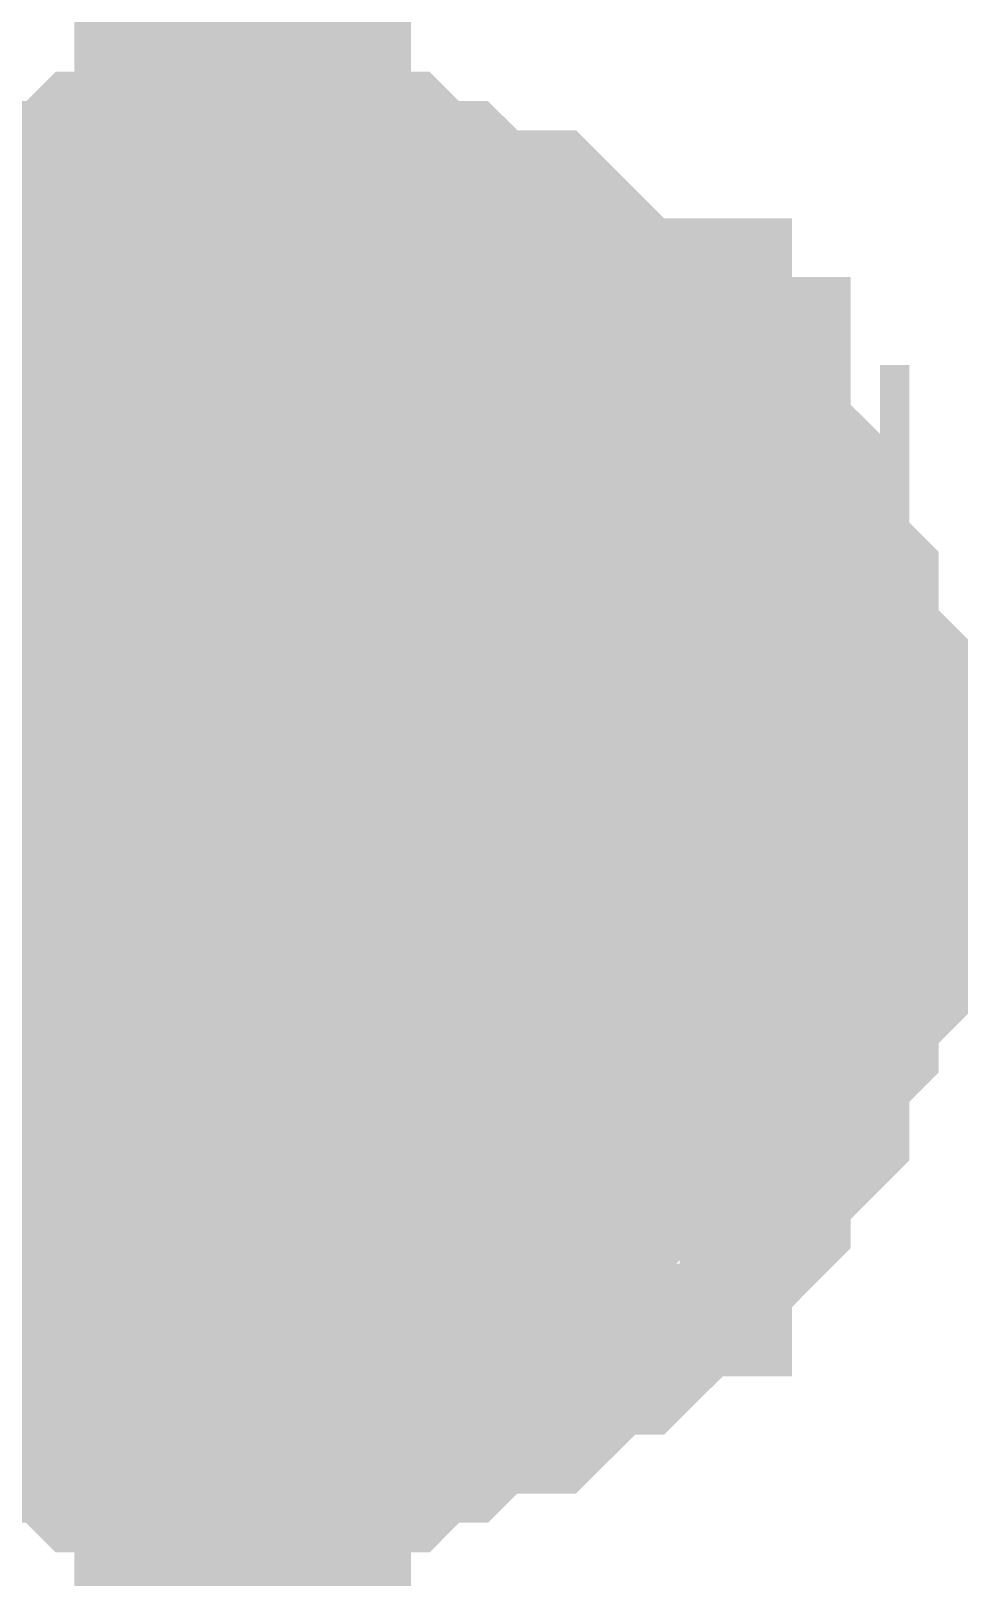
# Model space of a CAD drawing. Header units: inches. Extents: x 0 to 841, y 0 to 594.
# Drawn here: x 424.832 to 425.667, y 116.815 to 118.192 of the extents above; entities that cross this region are included whole.
import ezdxf

# ---------------------------------------------------------------- set-up
doc = ezdxf.new("R2010")
doc.units = ezdxf.units.IN
doc.layers.add('Sheet', color=255, linetype='Continuous')

msp = doc.modelspace()

# ---------------------------------------------------------------- linework, layer by layer
at = {"layer": 'Sheet'}
for points in [[(425.0207, 142.49, 0.2997, 0.2997, 0), (425.0207, 137.499, 0.2997, 0.2997, 0), (425.0207, 132.482, 0.2997, 0.2997, 0), (425.0207, 127.491, 0.2997, 0.2997, 0), (425.0207, 122.5001, 0.2997, 0.2997, 0), (425.0207, 117.483, 0.2997, 0.2997, 0), (425.0207, 112.4921, 0.2997, 0.2997, 0), (422.5121, 112.4921, 0.2997, 0.2997, 0)], [(424.681, 117.875, 0.2997, 0.2997, 0), (424.7071, 117.9011, 0.2997, 0.2997, 0), (424.7332, 117.9272, 0.2997, 0.2997, 0), (424.7594, 117.9272, 0.2997, 0.2997, 0), (424.7594, 117.9534, 0.2997, 0.2997, 0), (424.7855, 117.9534, 0.2997, 0.2997, 0), (424.8116, 117.9534, 0.2997, 0.2997, 0), (424.8377, 117.9795, 0.2997, 0.2997, 0), (424.8639, 117.9795, 0.2997, 0.2997, 0), (424.89, 117.9795, 0.2997, 0.2997, 0), (424.9161, 118.0056, 0.2997, 0.2997, 0), (424.9423, 118.0056, 0.2997, 0.2997, 0), (424.9684, 118.0056, 0.2997, 0.2997, 0), (424.9945, 118.0056, 0.2997, 0.2997, 0), (425.0207, 118.0056, 0.2997, 0.2997, 0)], [(424.681, 117.875, 0.2997, 0.2997, 0), (424.7071, 117.9011, 0.2997, 0.2997, 0), (424.7332, 117.9272, 0.2997, 0.2997, 0), (424.7594, 117.9272, 0.2997, 0.2997, 0), (424.7594, 117.9534, 0.2997, 0.2997, 0), (424.7855, 117.9534, 0.2997, 0.2997, 0), (424.8116, 117.9534, 0.2997, 0.2997, 0), (424.8377, 117.9795, 0.2997, 0.2997, 0), (424.8639, 117.9795, 0.2997, 0.2997, 0), (424.89, 117.9795, 0.2997, 0.2997, 0), (424.9161, 118.0056, 0.2997, 0.2997, 0), (424.9423, 118.0056, 0.2997, 0.2997, 0), (424.9684, 118.0056, 0.2997, 0.2997, 0), (424.9945, 118.0056, 0.2997, 0.2997, 0), (425.0207, 118.0056, 0.2997, 0.2997, 0)], [(424.681, 117.875, 0.2997, 0.2997, 0), (424.7071, 117.9011, 0.2997, 0.2997, 0), (424.7332, 117.9272, 0.2997, 0.2997, 0), (424.7594, 117.9272, 0.2997, 0.2997, 0), (424.7594, 117.9534, 0.2997, 0.2997, 0), (424.7855, 117.9534, 0.2997, 0.2997, 0), (424.8116, 117.9534, 0.2997, 0.2997, 0), (424.8377, 117.9795, 0.2997, 0.2997, 0), (424.8639, 117.9795, 0.2997, 0.2997, 0), (424.89, 117.9795, 0.2997, 0.2997, 0), (424.9161, 118.0056, 0.2997, 0.2997, 0), (424.9423, 118.0056, 0.2997, 0.2997, 0), (424.9684, 118.0056, 0.2997, 0.2997, 0), (424.9945, 118.0056, 0.2997, 0.2997, 0), (425.0207, 118.0056, 0.2997, 0.2997, 0)], [(424.681, 117.875, 0.2997, 0.2997, 0), (424.7071, 117.9011, 0.2997, 0.2997, 0), (424.7332, 117.9272, 0.2997, 0.2997, 0), (424.7594, 117.9272, 0.2997, 0.2997, 0), (424.7594, 117.9534, 0.2997, 0.2997, 0), (424.7855, 117.9534, 0.2997, 0.2997, 0), (424.8116, 117.9534, 0.2997, 0.2997, 0), (424.8377, 117.9795, 0.2997, 0.2997, 0), (424.8639, 117.9795, 0.2997, 0.2997, 0), (424.89, 117.9795, 0.2997, 0.2997, 0), (424.9161, 118.0056, 0.2997, 0.2997, 0), (424.9423, 118.0056, 0.2997, 0.2997, 0), (424.9684, 118.0056, 0.2997, 0.2997, 0), (424.9945, 118.0056, 0.2997, 0.2997, 0), (425.0207, 118.0056, 0.2997, 0.2997, 0)], [(425.0207, 118.0056, 0.2997, 0.2997, 0), (425.0207, 118.0056, 0.2997, 0.2997, 0)], [(425.0207, 118.0056, 0.2997, 0.2997, 0), (425.0468, 118.0056, 0.2997, 0.2997, 0), (425.0729, 118.0056, 0.2997, 0.2997, 0), (425.0991, 118.0056, 0.2997, 0.2997, 0), (425.1252, 118.0056, 0.2997, 0.2997, 0), (425.1513, 117.9795, 0.2997, 0.2997, 0), (425.1513, 117.9795, 0.2997, 0.2997, 0), (425.1774, 117.9795, 0.2997, 0.2997, 0), (425.2036, 117.9534, 0.2997, 0.2997, 0), (425.2297, 117.9534, 0.2997, 0.2997, 0), (425.2558, 117.9534, 0.2997, 0.2997, 0), (425.282, 117.9272, 0.2997, 0.2997, 0), (425.282, 117.9272, 0.2997, 0.2997, 0), (425.3081, 117.9011, 0.2997, 0.2997, 0), (425.3342, 117.875, 0.2997, 0.2997, 0), (425.3604, 117.875, 0.2997, 0.2997, 0), (425.3604, 117.8488, 0.2997, 0.2997, 0), (425.3865, 117.8227, 0.2997, 0.2997, 0), (425.4126, 117.8227, 0.2997, 0.2997, 0), (425.4126, 117.7966, 0.2997, 0.2997, 0), (425.4388, 117.7705, 0.2997, 0.2997, 0), (425.4388, 117.7443, 0.2997, 0.2997, 0), (425.4649, 117.7443, 0.2997, 0.2997, 0), (425.4649, 117.7182, 0.2997, 0.2997, 0), (425.4649, 117.6921, 0.2997, 0.2997, 0), (425.491, 117.6659, 0.2997, 0.2997, 0), (425.491, 117.6398, 0.2997, 0.2997, 0), (425.491, 117.6137, 0.2997, 0.2997, 0), (425.5172, 117.5875, 0.2997, 0.2997, 0), (425.5172, 117.5614, 0.2997, 0.2997, 0), (425.5172, 117.5353, 0.2997, 0.2997, 0), (425.5172, 117.5092, 0.2997, 0.2997, 0), (425.5172, 117.483, 0.2997, 0.2997, 0)], [(425.0207, 118.0056, 0.2997, 0.2997, 0), (425.0207, 118.0056, 0.2997, 0.2997, 0)], [(425.0207, 118.0056, 0.2997, 0.2997, 0), (425.0468, 118.0056, 0.2997, 0.2997, 0), (425.0729, 118.0056, 0.2997, 0.2997, 0), (425.0991, 118.0056, 0.2997, 0.2997, 0), (425.1252, 118.0056, 0.2997, 0.2997, 0), (425.1513, 117.9795, 0.2997, 0.2997, 0), (425.1513, 117.9795, 0.2997, 0.2997, 0), (425.1774, 117.9795, 0.2997, 0.2997, 0), (425.2036, 117.9534, 0.2997, 0.2997, 0), (425.2297, 117.9534, 0.2997, 0.2997, 0), (425.2558, 117.9534, 0.2997, 0.2997, 0), (425.282, 117.9272, 0.2997, 0.2997, 0), (425.282, 117.9272, 0.2997, 0.2997, 0), (425.3081, 117.9011, 0.2997, 0.2997, 0), (425.3342, 117.875, 0.2997, 0.2997, 0), (425.3604, 117.875, 0.2997, 0.2997, 0), (425.3604, 117.8488, 0.2997, 0.2997, 0), (425.3865, 117.8227, 0.2997, 0.2997, 0), (425.4126, 117.8227, 0.2997, 0.2997, 0), (425.4126, 117.7966, 0.2997, 0.2997, 0), (425.4388, 117.7705, 0.2997, 0.2997, 0), (425.4388, 117.7443, 0.2997, 0.2997, 0), (425.4649, 117.7443, 0.2997, 0.2997, 0), (425.4649, 117.7182, 0.2997, 0.2997, 0), (425.4649, 117.6921, 0.2997, 0.2997, 0), (425.491, 117.6659, 0.2997, 0.2997, 0), (425.491, 117.6398, 0.2997, 0.2997, 0), (425.491, 117.6137, 0.2997, 0.2997, 0), (425.5172, 117.5875, 0.2997, 0.2997, 0), (425.5172, 117.5614, 0.2997, 0.2997, 0), (425.5172, 117.5353, 0.2997, 0.2997, 0), (425.5172, 117.5092, 0.2997, 0.2997, 0), (425.5172, 117.483, 0.2997, 0.2997, 0)], [(425.0207, 118.0056, 0.2997, 0.2997, 0), (425.0207, 118.0056, 0.2997, 0.2997, 0)], [(425.0207, 118.0056, 0.2997, 0.2997, 0), (425.0468, 118.0056, 0.2997, 0.2997, 0), (425.0729, 118.0056, 0.2997, 0.2997, 0), (425.0991, 118.0056, 0.2997, 0.2997, 0), (425.1252, 118.0056, 0.2997, 0.2997, 0), (425.1513, 117.9795, 0.2997, 0.2997, 0), (425.1513, 117.9795, 0.2997, 0.2997, 0), (425.1774, 117.9795, 0.2997, 0.2997, 0), (425.2036, 117.9534, 0.2997, 0.2997, 0), (425.2297, 117.9534, 0.2997, 0.2997, 0), (425.2558, 117.9534, 0.2997, 0.2997, 0), (425.282, 117.9272, 0.2997, 0.2997, 0), (425.282, 117.9272, 0.2997, 0.2997, 0), (425.3081, 117.9011, 0.2997, 0.2997, 0), (425.3342, 117.875, 0.2997, 0.2997, 0), (425.3604, 117.875, 0.2997, 0.2997, 0), (425.3604, 117.8488, 0.2997, 0.2997, 0), (425.3865, 117.8227, 0.2997, 0.2997, 0), (425.4126, 117.8227, 0.2997, 0.2997, 0), (425.4126, 117.7966, 0.2997, 0.2997, 0), (425.4388, 117.7705, 0.2997, 0.2997, 0), (425.4388, 117.7443, 0.2997, 0.2997, 0), (425.4649, 117.7443, 0.2997, 0.2997, 0), (425.4649, 117.7182, 0.2997, 0.2997, 0), (425.4649, 117.6921, 0.2997, 0.2997, 0), (425.491, 117.6659, 0.2997, 0.2997, 0), (425.491, 117.6398, 0.2997, 0.2997, 0), (425.491, 117.6137, 0.2997, 0.2997, 0), (425.5172, 117.5875, 0.2997, 0.2997, 0), (425.5172, 117.5614, 0.2997, 0.2997, 0), (425.5172, 117.5353, 0.2997, 0.2997, 0), (425.5172, 117.5092, 0.2997, 0.2997, 0), (425.5172, 117.483, 0.2997, 0.2997, 0)], [(425.0207, 118.0056, 0.2997, 0.2997, 0), (425.0207, 118.0056, 0.2997, 0.2997, 0)], [(425.0207, 118.0056, 0.2997, 0.2997, 0), (425.0468, 118.0056, 0.2997, 0.2997, 0), (425.0729, 118.0056, 0.2997, 0.2997, 0), (425.0991, 118.0056, 0.2997, 0.2997, 0), (425.1252, 118.0056, 0.2997, 0.2997, 0), (425.1513, 117.9795, 0.2997, 0.2997, 0), (425.1513, 117.9795, 0.2997, 0.2997, 0), (425.1774, 117.9795, 0.2997, 0.2997, 0), (425.2036, 117.9534, 0.2997, 0.2997, 0), (425.2297, 117.9534, 0.2997, 0.2997, 0), (425.2558, 117.9534, 0.2997, 0.2997, 0), (425.282, 117.9272, 0.2997, 0.2997, 0), (425.282, 117.9272, 0.2997, 0.2997, 0), (425.3081, 117.9011, 0.2997, 0.2997, 0), (425.3342, 117.875, 0.2997, 0.2997, 0), (425.3604, 117.875, 0.2997, 0.2997, 0), (425.3604, 117.8488, 0.2997, 0.2997, 0), (425.3865, 117.8227, 0.2997, 0.2997, 0), (425.4126, 117.8227, 0.2997, 0.2997, 0), (425.4126, 117.7966, 0.2997, 0.2997, 0), (425.4388, 117.7705, 0.2997, 0.2997, 0), (425.4388, 117.7443, 0.2997, 0.2997, 0), (425.4649, 117.7443, 0.2997, 0.2997, 0), (425.4649, 117.7182, 0.2997, 0.2997, 0), (425.4649, 117.6921, 0.2997, 0.2997, 0), (425.491, 117.6659, 0.2997, 0.2997, 0), (425.491, 117.6398, 0.2997, 0.2997, 0), (425.491, 117.6137, 0.2997, 0.2997, 0), (425.5172, 117.5875, 0.2997, 0.2997, 0), (425.5172, 117.5614, 0.2997, 0.2997, 0), (425.5172, 117.5353, 0.2997, 0.2997, 0), (425.5172, 117.5092, 0.2997, 0.2997, 0), (425.5172, 117.483, 0.2997, 0.2997, 0)], [(424.7594, 117.9534, 0.0991, 0.0991, 0), (424.7855, 117.9534, 0.0991, 0.0991, 0), (424.8116, 117.9534, 0.0991, 0.0991, 0), (424.8377, 117.9795, 0.0991, 0.0991, 0), (424.8639, 117.9795, 0.0991, 0.0991, 0), (424.89, 117.9795, 0.0991, 0.0991, 0), (424.9161, 118.0056, 0.0991, 0.0991, 0), (424.9423, 118.0056, 0.0991, 0.0991, 0), (424.9684, 118.0056, 0.0991, 0.0991, 0), (424.9945, 118.0056, 0.0991, 0.0991, 0), (425.0207, 118.0056, 0.0991, 0.0991, 0)], [(424.7594, 117.9534, 0.0991, 0.0991, 0), (424.7855, 117.9534, 0.0991, 0.0991, 0), (424.8116, 117.9534, 0.0991, 0.0991, 0), (424.8377, 117.9795, 0.0991, 0.0991, 0), (424.8639, 117.9795, 0.0991, 0.0991, 0), (424.89, 117.9795, 0.0991, 0.0991, 0), (424.9161, 118.0056, 0.0991, 0.0991, 0), (424.9423, 118.0056, 0.0991, 0.0991, 0), (424.9684, 118.0056, 0.0991, 0.0991, 0), (424.9945, 118.0056, 0.0991, 0.0991, 0), (425.0207, 118.0056, 0.0991, 0.0991, 0)], [(424.7594, 117.9534, 0.0991, 0.0991, 0), (424.7855, 117.9534, 0.0991, 0.0991, 0), (424.8116, 117.9534, 0.0991, 0.0991, 0), (424.8377, 117.9795, 0.0991, 0.0991, 0), (424.8639, 117.9795, 0.0991, 0.0991, 0), (424.89, 117.9795, 0.0991, 0.0991, 0), (424.9161, 118.0056, 0.0991, 0.0991, 0), (424.9423, 118.0056, 0.0991, 0.0991, 0), (424.9684, 118.0056, 0.0991, 0.0991, 0), (424.9945, 118.0056, 0.0991, 0.0991, 0), (425.0207, 118.0056, 0.0991, 0.0991, 0)], [(424.7594, 117.9534, 0.0991, 0.0991, 0), (424.7855, 117.9534, 0.0991, 0.0991, 0), (424.8116, 117.9534, 0.0991, 0.0991, 0), (424.8377, 117.9795, 0.0991, 0.0991, 0), (424.8639, 117.9795, 0.0991, 0.0991, 0), (424.89, 117.9795, 0.0991, 0.0991, 0), (424.9161, 118.0056, 0.0991, 0.0991, 0), (424.9423, 118.0056, 0.0991, 0.0991, 0), (424.9684, 118.0056, 0.0991, 0.0991, 0), (424.9945, 118.0056, 0.0991, 0.0991, 0), (425.0207, 118.0056, 0.0991, 0.0991, 0)], [(425.0207, 118.0056, 0.0991, 0.0991, 0), (425.0207, 118.0056, 0.0991, 0.0991, 0)], [(425.0207, 118.0056, 0.0991, 0.0991, 0), (425.0468, 118.0056, 0.0991, 0.0991, 0), (425.0729, 118.0056, 0.0991, 0.0991, 0), (425.0991, 118.0056, 0.0991, 0.0991, 0), (425.1252, 118.0056, 0.0991, 0.0991, 0), (425.1513, 117.9795, 0.0991, 0.0991, 0), (425.1513, 117.9795, 0.0991, 0.0991, 0), (425.1774, 117.9795, 0.0991, 0.0991, 0), (425.2036, 117.9534, 0.0991, 0.0991, 0), (425.2297, 117.9534, 0.0991, 0.0991, 0), (425.2558, 117.9534, 0.0991, 0.0991, 0), (425.282, 117.9272, 0.0991, 0.0991, 0), (425.282, 117.9272, 0.0991, 0.0991, 0), (425.3081, 117.9011, 0.0991, 0.0991, 0), (425.3342, 117.875, 0.0991, 0.0991, 0), (425.3604, 117.875, 0.0991, 0.0991, 0), (425.3604, 117.8488, 0.0991, 0.0991, 0), (425.3865, 117.8227, 0.0991, 0.0991, 0), (425.4126, 117.8227, 0.0991, 0.0991, 0), (425.4126, 117.7966, 0.0991, 0.0991, 0), (425.4388, 117.7705, 0.0991, 0.0991, 0), (425.4388, 117.7443, 0.0991, 0.0991, 0), (425.4649, 117.7443, 0.0991, 0.0991, 0), (425.4649, 117.7182, 0.0991, 0.0991, 0), (425.4649, 117.6921, 0.0991, 0.0991, 0), (425.491, 117.6659, 0.0991, 0.0991, 0), (425.491, 117.6398, 0.0991, 0.0991, 0), (425.491, 117.6137, 0.0991, 0.0991, 0), (425.5172, 117.5875, 0.0991, 0.0991, 0), (425.5172, 117.5614, 0.0991, 0.0991, 0), (425.5172, 117.5353, 0.0991, 0.0991, 0), (425.5172, 117.5092, 0.0991, 0.0991, 0), (425.5172, 117.483, 0.0991, 0.0991, 0)], [(425.0207, 118.0056, 0.0991, 0.0991, 0), (425.0207, 118.0056, 0.0991, 0.0991, 0)], [(425.0207, 118.0056, 0.0991, 0.0991, 0), (425.0468, 118.0056, 0.0991, 0.0991, 0), (425.0729, 118.0056, 0.0991, 0.0991, 0), (425.0991, 118.0056, 0.0991, 0.0991, 0), (425.1252, 118.0056, 0.0991, 0.0991, 0), (425.1513, 117.9795, 0.0991, 0.0991, 0), (425.1513, 117.9795, 0.0991, 0.0991, 0), (425.1774, 117.9795, 0.0991, 0.0991, 0), (425.2036, 117.9534, 0.0991, 0.0991, 0), (425.2297, 117.9534, 0.0991, 0.0991, 0), (425.2558, 117.9534, 0.0991, 0.0991, 0), (425.282, 117.9272, 0.0991, 0.0991, 0), (425.282, 117.9272, 0.0991, 0.0991, 0), (425.3081, 117.9011, 0.0991, 0.0991, 0), (425.3342, 117.875, 0.0991, 0.0991, 0), (425.3604, 117.875, 0.0991, 0.0991, 0), (425.3604, 117.8488, 0.0991, 0.0991, 0), (425.3865, 117.8227, 0.0991, 0.0991, 0), (425.4126, 117.8227, 0.0991, 0.0991, 0), (425.4126, 117.7966, 0.0991, 0.0991, 0), (425.4388, 117.7705, 0.0991, 0.0991, 0), (425.4388, 117.7443, 0.0991, 0.0991, 0), (425.4649, 117.7443, 0.0991, 0.0991, 0), (425.4649, 117.7182, 0.0991, 0.0991, 0), (425.4649, 117.6921, 0.0991, 0.0991, 0), (425.491, 117.6659, 0.0991, 0.0991, 0), (425.491, 117.6398, 0.0991, 0.0991, 0), (425.491, 117.6137, 0.0991, 0.0991, 0), (425.5172, 117.5875, 0.0991, 0.0991, 0), (425.5172, 117.5614, 0.0991, 0.0991, 0), (425.5172, 117.5353, 0.0991, 0.0991, 0), (425.5172, 117.5092, 0.0991, 0.0991, 0), (425.5172, 117.483, 0.0991, 0.0991, 0)], [(425.0207, 118.0056, 0.0991, 0.0991, 0), (425.0207, 118.0056, 0.0991, 0.0991, 0)], [(425.0207, 118.0056, 0.0991, 0.0991, 0), (425.0468, 118.0056, 0.0991, 0.0991, 0), (425.0729, 118.0056, 0.0991, 0.0991, 0), (425.0991, 118.0056, 0.0991, 0.0991, 0), (425.1252, 118.0056, 0.0991, 0.0991, 0), (425.1513, 117.9795, 0.0991, 0.0991, 0), (425.1513, 117.9795, 0.0991, 0.0991, 0), (425.1774, 117.9795, 0.0991, 0.0991, 0), (425.2036, 117.9534, 0.0991, 0.0991, 0), (425.2297, 117.9534, 0.0991, 0.0991, 0), (425.2558, 117.9534, 0.0991, 0.0991, 0), (425.282, 117.9272, 0.0991, 0.0991, 0), (425.282, 117.9272, 0.0991, 0.0991, 0), (425.3081, 117.9011, 0.0991, 0.0991, 0), (425.3342, 117.875, 0.0991, 0.0991, 0), (425.3604, 117.875, 0.0991, 0.0991, 0), (425.3604, 117.8488, 0.0991, 0.0991, 0), (425.3865, 117.8227, 0.0991, 0.0991, 0), (425.4126, 117.8227, 0.0991, 0.0991, 0), (425.4126, 117.7966, 0.0991, 0.0991, 0), (425.4388, 117.7705, 0.0991, 0.0991, 0), (425.4388, 117.7443, 0.0991, 0.0991, 0), (425.4649, 117.7443, 0.0991, 0.0991, 0), (425.4649, 117.7182, 0.0991, 0.0991, 0), (425.4649, 117.6921, 0.0991, 0.0991, 0), (425.491, 117.6659, 0.0991, 0.0991, 0), (425.491, 117.6398, 0.0991, 0.0991, 0), (425.491, 117.6137, 0.0991, 0.0991, 0), (425.5172, 117.5875, 0.0991, 0.0991, 0), (425.5172, 117.5614, 0.0991, 0.0991, 0), (425.5172, 117.5353, 0.0991, 0.0991, 0), (425.5172, 117.5092, 0.0991, 0.0991, 0), (425.5172, 117.483, 0.0991, 0.0991, 0)], [(425.0207, 118.0056, 0.0991, 0.0991, 0), (425.0207, 118.0056, 0.0991, 0.0991, 0)], [(425.0207, 118.0056, 0.0991, 0.0991, 0), (425.0468, 118.0056, 0.0991, 0.0991, 0), (425.0729, 118.0056, 0.0991, 0.0991, 0), (425.0991, 118.0056, 0.0991, 0.0991, 0), (425.1252, 118.0056, 0.0991, 0.0991, 0), (425.1513, 117.9795, 0.0991, 0.0991, 0), (425.1513, 117.9795, 0.0991, 0.0991, 0), (425.1774, 117.9795, 0.0991, 0.0991, 0), (425.2036, 117.9534, 0.0991, 0.0991, 0), (425.2297, 117.9534, 0.0991, 0.0991, 0), (425.2558, 117.9534, 0.0991, 0.0991, 0), (425.282, 117.9272, 0.0991, 0.0991, 0), (425.282, 117.9272, 0.0991, 0.0991, 0), (425.3081, 117.9011, 0.0991, 0.0991, 0), (425.3342, 117.875, 0.0991, 0.0991, 0), (425.3604, 117.875, 0.0991, 0.0991, 0), (425.3604, 117.8488, 0.0991, 0.0991, 0), (425.3865, 117.8227, 0.0991, 0.0991, 0), (425.4126, 117.8227, 0.0991, 0.0991, 0), (425.4126, 117.7966, 0.0991, 0.0991, 0), (425.4388, 117.7705, 0.0991, 0.0991, 0), (425.4388, 117.7443, 0.0991, 0.0991, 0), (425.4649, 117.7443, 0.0991, 0.0991, 0), (425.4649, 117.7182, 0.0991, 0.0991, 0), (425.4649, 117.6921, 0.0991, 0.0991, 0), (425.491, 117.6659, 0.0991, 0.0991, 0), (425.491, 117.6398, 0.0991, 0.0991, 0), (425.491, 117.6137, 0.0991, 0.0991, 0), (425.5172, 117.5875, 0.0991, 0.0991, 0), (425.5172, 117.5614, 0.0991, 0.0991, 0), (425.5172, 117.5353, 0.0991, 0.0991, 0), (425.5172, 117.5092, 0.0991, 0.0991, 0), (425.5172, 117.483, 0.0991, 0.0991, 0)], [(422.5121, 117.483, 0.2997, 0.2997, 0), (425.0207, 117.483, 0.2997, 0.2997, 0)], [(425.5172, 117.483, 0.2997, 0.2997, 0), (425.5172, 117.4569, 0.2997, 0.2997, 0), (425.5172, 117.4308, 0.2997, 0.2997, 0), (425.5172, 117.4046, 0.2997, 0.2997, 0), (425.5172, 117.3785, 0.2997, 0.2997, 0), (425.491, 117.3524, 0.2997, 0.2997, 0), (425.491, 117.3524, 0.2997, 0.2997, 0), (425.491, 117.3262, 0.2997, 0.2997, 0), (425.4649, 117.3001, 0.2997, 0.2997, 0), (425.4649, 117.274, 0.2997, 0.2997, 0), (425.4649, 117.2478, 0.2997, 0.2997, 0), (425.4388, 117.2217, 0.2997, 0.2997, 0), (425.4388, 117.2217, 0.2997, 0.2997, 0), (425.4126, 117.1956, 0.2997, 0.2997, 0), (425.4126, 117.1695, 0.2997, 0.2997, 0), (425.3865, 117.1433, 0.2997, 0.2997, 0), (425.3604, 117.1433, 0.2997, 0.2997, 0), (425.3604, 117.1172, 0.2997, 0.2997, 0), (425.3342, 117.0911, 0.2997, 0.2997, 0), (425.3081, 117.0911, 0.2997, 0.2997, 0), (425.282, 117.0649, 0.2997, 0.2997, 0), (425.282, 117.0649, 0.2997, 0.2997, 0), (425.2558, 117.0388, 0.2997, 0.2997, 0), (425.2297, 117.0388, 0.2997, 0.2997, 0), (425.2036, 117.0388, 0.2997, 0.2997, 0), (425.1774, 117.0127, 0.2997, 0.2997, 0), (425.1513, 117.0127, 0.2997, 0.2997, 0), (425.1513, 117.0127, 0.2997, 0.2997, 0), (425.1252, 116.9865, 0.2997, 0.2997, 0), (425.0991, 116.9865, 0.2997, 0.2997, 0), (425.0729, 116.9865, 0.2997, 0.2997, 0), (425.0468, 116.9865, 0.2997, 0.2997, 0), (425.0207, 116.9865, 0.2997, 0.2997, 0)], [(425.5172, 117.483, 0.2997, 0.2997, 0), (425.5172, 117.4569, 0.2997, 0.2997, 0), (425.5172, 117.4308, 0.2997, 0.2997, 0), (425.5172, 117.4046, 0.2997, 0.2997, 0), (425.5172, 117.3785, 0.2997, 0.2997, 0), (425.491, 117.3524, 0.2997, 0.2997, 0), (425.491, 117.3524, 0.2997, 0.2997, 0), (425.491, 117.3262, 0.2997, 0.2997, 0), (425.4649, 117.3001, 0.2997, 0.2997, 0), (425.4649, 117.274, 0.2997, 0.2997, 0), (425.4649, 117.2478, 0.2997, 0.2997, 0), (425.4388, 117.2217, 0.2997, 0.2997, 0), (425.4388, 117.2217, 0.2997, 0.2997, 0), (425.4126, 117.1956, 0.2997, 0.2997, 0), (425.4126, 117.1695, 0.2997, 0.2997, 0), (425.3865, 117.1433, 0.2997, 0.2997, 0), (425.3604, 117.1433, 0.2997, 0.2997, 0), (425.3604, 117.1172, 0.2997, 0.2997, 0), (425.3342, 117.0911, 0.2997, 0.2997, 0), (425.3081, 117.0911, 0.2997, 0.2997, 0), (425.282, 117.0649, 0.2997, 0.2997, 0), (425.282, 117.0649, 0.2997, 0.2997, 0), (425.2558, 117.0388, 0.2997, 0.2997, 0), (425.2297, 117.0388, 0.2997, 0.2997, 0), (425.2036, 117.0388, 0.2997, 0.2997, 0), (425.1774, 117.0127, 0.2997, 0.2997, 0), (425.1513, 117.0127, 0.2997, 0.2997, 0), (425.1513, 117.0127, 0.2997, 0.2997, 0), (425.1252, 116.9865, 0.2997, 0.2997, 0), (425.0991, 116.9865, 0.2997, 0.2997, 0), (425.0729, 116.9865, 0.2997, 0.2997, 0), (425.0468, 116.9865, 0.2997, 0.2997, 0), (425.0207, 116.9865, 0.2997, 0.2997, 0)], [(425.5172, 117.483, 0.2997, 0.2997, 0), (425.5172, 117.4569, 0.2997, 0.2997, 0), (425.5172, 117.4308, 0.2997, 0.2997, 0), (425.5172, 117.4046, 0.2997, 0.2997, 0), (425.5172, 117.3785, 0.2997, 0.2997, 0), (425.491, 117.3524, 0.2997, 0.2997, 0), (425.491, 117.3524, 0.2997, 0.2997, 0), (425.491, 117.3262, 0.2997, 0.2997, 0), (425.4649, 117.3001, 0.2997, 0.2997, 0), (425.4649, 117.274, 0.2997, 0.2997, 0), (425.4649, 117.2478, 0.2997, 0.2997, 0), (425.4388, 117.2217, 0.2997, 0.2997, 0), (425.4388, 117.2217, 0.2997, 0.2997, 0), (425.4126, 117.1956, 0.2997, 0.2997, 0), (425.4126, 117.1695, 0.2997, 0.2997, 0), (425.3865, 117.1433, 0.2997, 0.2997, 0), (425.3604, 117.1433, 0.2997, 0.2997, 0), (425.3604, 117.1172, 0.2997, 0.2997, 0), (425.3342, 117.0911, 0.2997, 0.2997, 0), (425.3081, 117.0911, 0.2997, 0.2997, 0), (425.282, 117.0649, 0.2997, 0.2997, 0), (425.282, 117.0649, 0.2997, 0.2997, 0), (425.2558, 117.0388, 0.2997, 0.2997, 0), (425.2297, 117.0388, 0.2997, 0.2997, 0), (425.2036, 117.0388, 0.2997, 0.2997, 0), (425.1774, 117.0127, 0.2997, 0.2997, 0), (425.1513, 117.0127, 0.2997, 0.2997, 0), (425.1513, 117.0127, 0.2997, 0.2997, 0), (425.1252, 116.9865, 0.2997, 0.2997, 0), (425.0991, 116.9865, 0.2997, 0.2997, 0), (425.0729, 116.9865, 0.2997, 0.2997, 0), (425.0468, 116.9865, 0.2997, 0.2997, 0), (425.0207, 116.9865, 0.2997, 0.2997, 0)], [(425.5172, 117.483, 0.2997, 0.2997, 0), (425.5172, 117.4569, 0.2997, 0.2997, 0), (425.5172, 117.4308, 0.2997, 0.2997, 0), (425.5172, 117.4046, 0.2997, 0.2997, 0), (425.5172, 117.3785, 0.2997, 0.2997, 0), (425.491, 117.3524, 0.2997, 0.2997, 0), (425.491, 117.3524, 0.2997, 0.2997, 0), (425.491, 117.3262, 0.2997, 0.2997, 0), (425.4649, 117.3001, 0.2997, 0.2997, 0), (425.4649, 117.274, 0.2997, 0.2997, 0), (425.4649, 117.2478, 0.2997, 0.2997, 0), (425.4388, 117.2217, 0.2997, 0.2997, 0), (425.4388, 117.2217, 0.2997, 0.2997, 0), (425.4126, 117.1956, 0.2997, 0.2997, 0), (425.4126, 117.1695, 0.2997, 0.2997, 0), (425.3865, 117.1433, 0.2997, 0.2997, 0), (425.3604, 117.1433, 0.2997, 0.2997, 0), (425.3604, 117.1172, 0.2997, 0.2997, 0), (425.3342, 117.0911, 0.2997, 0.2997, 0), (425.3081, 117.0911, 0.2997, 0.2997, 0), (425.282, 117.0649, 0.2997, 0.2997, 0), (425.282, 117.0649, 0.2997, 0.2997, 0), (425.2558, 117.0388, 0.2997, 0.2997, 0), (425.2297, 117.0388, 0.2997, 0.2997, 0), (425.2036, 117.0388, 0.2997, 0.2997, 0), (425.1774, 117.0127, 0.2997, 0.2997, 0), (425.1513, 117.0127, 0.2997, 0.2997, 0), (425.1513, 117.0127, 0.2997, 0.2997, 0), (425.1252, 116.9865, 0.2997, 0.2997, 0), (425.0991, 116.9865, 0.2997, 0.2997, 0), (425.0729, 116.9865, 0.2997, 0.2997, 0), (425.0468, 116.9865, 0.2997, 0.2997, 0), (425.0207, 116.9865, 0.2997, 0.2997, 0)], [(425.5172, 117.483, 0.2997, 0.2997, 0), (425.5172, 117.483, 0.2997, 0.2997, 0), (425.5172, 117.483, 0.2997, 0.2997, 0), (425.5172, 117.483, 0.2997, 0.2997, 0), (425.5172, 117.483, 0.2997, 0.2997, 0), (425.5172, 117.483, 0.2997, 0.2997, 0), (425.5172, 117.483, 0.2997, 0.2997, 0), (425.5172, 117.483, 0.2997, 0.2997, 0), (425.5172, 117.483, 0.2997, 0.2997, 0), (425.5172, 117.483, 0.2997, 0.2997, 0), (425.5172, 117.483, 0.2997, 0.2997, 0), (425.5172, 117.483, 0.2997, 0.2997, 0), (425.5172, 117.483, 0.2997, 0.2997, 0), (425.5172, 117.483, 0.2997, 0.2997, 0), (425.5172, 117.483, 0.2997, 0.2997, 0), (425.5172, 117.483, 0.2997, 0.2997, 0), (425.5172, 117.483, 0.2997, 0.2997, 0), (425.5172, 117.483, 0.2997, 0.2997, 0), (425.5172, 117.483, 0.2997, 0.2997, 0), (425.5172, 117.483, 0.2997, 0.2997, 0), (425.5172, 117.483, 0.2997, 0.2997, 0), (425.5172, 117.483, 0.2997, 0.2997, 0), (425.5172, 117.483, 0.2997, 0.2997, 0), (425.5172, 117.483, 0.2997, 0.2997, 0), (425.5172, 117.483, 0.2997, 0.2997, 0), (425.5172, 117.483, 0.2997, 0.2997, 0), (425.5172, 117.483, 0.2997, 0.2997, 0), (425.5172, 117.483, 0.2997, 0.2997, 0), (425.5172, 117.483, 0.2997, 0.2997, 0), (425.5172, 117.483, 0.2997, 0.2997, 0), (425.5172, 117.483, 0.2997, 0.2997, 0), (425.5172, 117.483, 0.2997, 0.2997, 0), (425.5172, 117.483, 0.2997, 0.2997, 0)], [(425.5172, 117.483, 0.2997, 0.2997, 0), (425.5172, 117.483, 0.2997, 0.2997, 0)], [(425.5172, 117.483, 0.2997, 0.2997, 0), (425.5172, 117.483, 0.2997, 0.2997, 0), (425.5172, 117.483, 0.2997, 0.2997, 0), (425.5172, 117.483, 0.2997, 0.2997, 0), (425.5172, 117.483, 0.2997, 0.2997, 0), (425.5172, 117.483, 0.2997, 0.2997, 0), (425.5172, 117.483, 0.2997, 0.2997, 0), (425.5172, 117.483, 0.2997, 0.2997, 0), (425.5172, 117.483, 0.2997, 0.2997, 0), (425.5172, 117.483, 0.2997, 0.2997, 0), (425.5172, 117.483, 0.2997, 0.2997, 0), (425.5172, 117.483, 0.2997, 0.2997, 0), (425.5172, 117.483, 0.2997, 0.2997, 0), (425.5172, 117.483, 0.2997, 0.2997, 0), (425.5172, 117.483, 0.2997, 0.2997, 0), (425.5172, 117.483, 0.2997, 0.2997, 0), (425.5172, 117.483, 0.2997, 0.2997, 0), (425.5172, 117.483, 0.2997, 0.2997, 0), (425.5172, 117.483, 0.2997, 0.2997, 0), (425.5172, 117.483, 0.2997, 0.2997, 0), (425.5172, 117.483, 0.2997, 0.2997, 0), (425.5172, 117.483, 0.2997, 0.2997, 0), (425.5172, 117.483, 0.2997, 0.2997, 0), (425.5172, 117.483, 0.2997, 0.2997, 0), (425.5172, 117.483, 0.2997, 0.2997, 0), (425.5172, 117.483, 0.2997, 0.2997, 0), (425.5172, 117.483, 0.2997, 0.2997, 0), (425.5172, 117.483, 0.2997, 0.2997, 0), (425.5172, 117.483, 0.2997, 0.2997, 0), (425.5172, 117.483, 0.2997, 0.2997, 0), (425.5172, 117.483, 0.2997, 0.2997, 0), (425.5172, 117.483, 0.2997, 0.2997, 0), (425.5172, 117.483, 0.2997, 0.2997, 0)], [(425.5172, 117.483, 0.2997, 0.2997, 0), (425.5172, 117.483, 0.2997, 0.2997, 0)], [(425.5172, 117.483, 0.2997, 0.2997, 0), (425.5172, 117.483, 0.2997, 0.2997, 0), (425.5172, 117.483, 0.2997, 0.2997, 0), (425.5172, 117.483, 0.2997, 0.2997, 0), (425.5172, 117.483, 0.2997, 0.2997, 0), (425.5172, 117.483, 0.2997, 0.2997, 0), (425.5172, 117.483, 0.2997, 0.2997, 0), (425.5172, 117.483, 0.2997, 0.2997, 0), (425.5172, 117.483, 0.2997, 0.2997, 0), (425.5172, 117.483, 0.2997, 0.2997, 0), (425.5172, 117.483, 0.2997, 0.2997, 0), (425.5172, 117.483, 0.2997, 0.2997, 0), (425.5172, 117.483, 0.2997, 0.2997, 0), (425.5172, 117.483, 0.2997, 0.2997, 0), (425.5172, 117.483, 0.2997, 0.2997, 0), (425.5172, 117.483, 0.2997, 0.2997, 0), (425.5172, 117.483, 0.2997, 0.2997, 0), (425.5172, 117.483, 0.2997, 0.2997, 0), (425.5172, 117.483, 0.2997, 0.2997, 0), (425.5172, 117.483, 0.2997, 0.2997, 0), (425.5172, 117.483, 0.2997, 0.2997, 0), (425.5172, 117.483, 0.2997, 0.2997, 0), (425.5172, 117.483, 0.2997, 0.2997, 0), (425.5172, 117.483, 0.2997, 0.2997, 0), (425.5172, 117.483, 0.2997, 0.2997, 0), (425.5172, 117.483, 0.2997, 0.2997, 0), (425.5172, 117.483, 0.2997, 0.2997, 0), (425.5172, 117.483, 0.2997, 0.2997, 0), (425.5172, 117.483, 0.2997, 0.2997, 0), (425.5172, 117.483, 0.2997, 0.2997, 0), (425.5172, 117.483, 0.2997, 0.2997, 0), (425.5172, 117.483, 0.2997, 0.2997, 0), (425.5172, 117.483, 0.2997, 0.2997, 0)], [(425.5172, 117.483, 0.2997, 0.2997, 0), (425.5172, 117.483, 0.2997, 0.2997, 0)], [(425.5172, 117.483, 0.2997, 0.2997, 0), (425.5172, 117.483, 0.2997, 0.2997, 0), (425.5172, 117.483, 0.2997, 0.2997, 0), (425.5172, 117.483, 0.2997, 0.2997, 0), (425.5172, 117.483, 0.2997, 0.2997, 0), (425.5172, 117.483, 0.2997, 0.2997, 0), (425.5172, 117.483, 0.2997, 0.2997, 0), (425.5172, 117.483, 0.2997, 0.2997, 0), (425.5172, 117.483, 0.2997, 0.2997, 0), (425.5172, 117.483, 0.2997, 0.2997, 0), (425.5172, 117.483, 0.2997, 0.2997, 0), (425.5172, 117.483, 0.2997, 0.2997, 0), (425.5172, 117.483, 0.2997, 0.2997, 0), (425.5172, 117.483, 0.2997, 0.2997, 0), (425.5172, 117.483, 0.2997, 0.2997, 0), (425.5172, 117.483, 0.2997, 0.2997, 0), (425.5172, 117.483, 0.2997, 0.2997, 0), (425.5172, 117.483, 0.2997, 0.2997, 0), (425.5172, 117.483, 0.2997, 0.2997, 0), (425.5172, 117.483, 0.2997, 0.2997, 0), (425.5172, 117.483, 0.2997, 0.2997, 0), (425.5172, 117.483, 0.2997, 0.2997, 0), (425.5172, 117.483, 0.2997, 0.2997, 0), (425.5172, 117.483, 0.2997, 0.2997, 0), (425.5172, 117.483, 0.2997, 0.2997, 0), (425.5172, 117.483, 0.2997, 0.2997, 0), (425.5172, 117.483, 0.2997, 0.2997, 0), (425.5172, 117.483, 0.2997, 0.2997, 0), (425.5172, 117.483, 0.2997, 0.2997, 0), (425.5172, 117.483, 0.2997, 0.2997, 0), (425.5172, 117.483, 0.2997, 0.2997, 0), (425.5172, 117.483, 0.2997, 0.2997, 0), (425.5172, 117.483, 0.2997, 0.2997, 0)], [(425.5172, 117.483, 0.2997, 0.2997, 0), (425.5172, 117.483, 0.2997, 0.2997, 0)], [(425.5172, 117.483, 0.0991, 0.0991, 0), (425.5172, 117.4569, 0.0991, 0.0991, 0), (425.5172, 117.4308, 0.0991, 0.0991, 0), (425.5172, 117.4046, 0.0991, 0.0991, 0), (425.5172, 117.3785, 0.0991, 0.0991, 0), (425.491, 117.3524, 0.0991, 0.0991, 0), (425.491, 117.3524, 0.0991, 0.0991, 0), (425.491, 117.3262, 0.0991, 0.0991, 0), (425.4649, 117.3001, 0.0991, 0.0991, 0), (425.4649, 117.274, 0.0991, 0.0991, 0), (425.4649, 117.2478, 0.0991, 0.0991, 0), (425.4388, 117.2217, 0.0991, 0.0991, 0), (425.4388, 117.2217, 0.0991, 0.0991, 0), (425.4126, 117.1956, 0.0991, 0.0991, 0), (425.4126, 117.1695, 0.0991, 0.0991, 0), (425.3865, 117.1433, 0.0991, 0.0991, 0), (425.3604, 117.1433, 0.0991, 0.0991, 0), (425.3604, 117.1172, 0.0991, 0.0991, 0), (425.3342, 117.0911, 0.0991, 0.0991, 0), (425.3081, 117.0911, 0.0991, 0.0991, 0), (425.282, 117.0649, 0.0991, 0.0991, 0), (425.282, 117.0649, 0.0991, 0.0991, 0), (425.2558, 117.0388, 0.0991, 0.0991, 0), (425.2297, 117.0388, 0.0991, 0.0991, 0), (425.2036, 117.0388, 0.0991, 0.0991, 0), (425.1774, 117.0127, 0.0991, 0.0991, 0), (425.1513, 117.0127, 0.0991, 0.0991, 0), (425.1513, 117.0127, 0.0991, 0.0991, 0), (425.1252, 116.9865, 0.0991, 0.0991, 0), (425.0991, 116.9865, 0.0991, 0.0991, 0), (425.0729, 116.9865, 0.0991, 0.0991, 0), (425.0468, 116.9865, 0.0991, 0.0991, 0), (425.0207, 116.9865, 0.0991, 0.0991, 0)], [(425.5172, 117.483, 0.0991, 0.0991, 0), (425.5172, 117.4569, 0.0991, 0.0991, 0), (425.5172, 117.4308, 0.0991, 0.0991, 0), (425.5172, 117.4046, 0.0991, 0.0991, 0), (425.5172, 117.3785, 0.0991, 0.0991, 0), (425.491, 117.3524, 0.0991, 0.0991, 0), (425.491, 117.3524, 0.0991, 0.0991, 0), (425.491, 117.3262, 0.0991, 0.0991, 0), (425.4649, 117.3001, 0.0991, 0.0991, 0), (425.4649, 117.274, 0.0991, 0.0991, 0), (425.4649, 117.2478, 0.0991, 0.0991, 0), (425.4388, 117.2217, 0.0991, 0.0991, 0), (425.4388, 117.2217, 0.0991, 0.0991, 0), (425.4126, 117.1956, 0.0991, 0.0991, 0), (425.4126, 117.1695, 0.0991, 0.0991, 0), (425.3865, 117.1433, 0.0991, 0.0991, 0), (425.3604, 117.1433, 0.0991, 0.0991, 0), (425.3604, 117.1172, 0.0991, 0.0991, 0), (425.3342, 117.0911, 0.0991, 0.0991, 0), (425.3081, 117.0911, 0.0991, 0.0991, 0), (425.282, 117.0649, 0.0991, 0.0991, 0), (425.282, 117.0649, 0.0991, 0.0991, 0), (425.2558, 117.0388, 0.0991, 0.0991, 0), (425.2297, 117.0388, 0.0991, 0.0991, 0), (425.2036, 117.0388, 0.0991, 0.0991, 0), (425.1774, 117.0127, 0.0991, 0.0991, 0), (425.1513, 117.0127, 0.0991, 0.0991, 0), (425.1513, 117.0127, 0.0991, 0.0991, 0), (425.1252, 116.9865, 0.0991, 0.0991, 0), (425.0991, 116.9865, 0.0991, 0.0991, 0), (425.0729, 116.9865, 0.0991, 0.0991, 0), (425.0468, 116.9865, 0.0991, 0.0991, 0), (425.0207, 116.9865, 0.0991, 0.0991, 0)], [(425.5172, 117.483, 0.0991, 0.0991, 0), (425.5172, 117.4569, 0.0991, 0.0991, 0), (425.5172, 117.4308, 0.0991, 0.0991, 0), (425.5172, 117.4046, 0.0991, 0.0991, 0), (425.5172, 117.3785, 0.0991, 0.0991, 0), (425.491, 117.3524, 0.0991, 0.0991, 0), (425.491, 117.3524, 0.0991, 0.0991, 0), (425.491, 117.3262, 0.0991, 0.0991, 0), (425.4649, 117.3001, 0.0991, 0.0991, 0), (425.4649, 117.274, 0.0991, 0.0991, 0), (425.4649, 117.2478, 0.0991, 0.0991, 0), (425.4388, 117.2217, 0.0991, 0.0991, 0), (425.4388, 117.2217, 0.0991, 0.0991, 0), (425.4126, 117.1956, 0.0991, 0.0991, 0), (425.4126, 117.1695, 0.0991, 0.0991, 0), (425.3865, 117.1433, 0.0991, 0.0991, 0), (425.3604, 117.1433, 0.0991, 0.0991, 0), (425.3604, 117.1172, 0.0991, 0.0991, 0), (425.3342, 117.0911, 0.0991, 0.0991, 0), (425.3081, 117.0911, 0.0991, 0.0991, 0), (425.282, 117.0649, 0.0991, 0.0991, 0), (425.282, 117.0649, 0.0991, 0.0991, 0), (425.2558, 117.0388, 0.0991, 0.0991, 0), (425.2297, 117.0388, 0.0991, 0.0991, 0), (425.2036, 117.0388, 0.0991, 0.0991, 0), (425.1774, 117.0127, 0.0991, 0.0991, 0), (425.1513, 117.0127, 0.0991, 0.0991, 0), (425.1513, 117.0127, 0.0991, 0.0991, 0), (425.1252, 116.9865, 0.0991, 0.0991, 0), (425.0991, 116.9865, 0.0991, 0.0991, 0), (425.0729, 116.9865, 0.0991, 0.0991, 0), (425.0468, 116.9865, 0.0991, 0.0991, 0), (425.0207, 116.9865, 0.0991, 0.0991, 0)], [(425.5172, 117.483, 0.0991, 0.0991, 0), (425.5172, 117.4569, 0.0991, 0.0991, 0), (425.5172, 117.4308, 0.0991, 0.0991, 0), (425.5172, 117.4046, 0.0991, 0.0991, 0), (425.5172, 117.3785, 0.0991, 0.0991, 0), (425.491, 117.3524, 0.0991, 0.0991, 0), (425.491, 117.3524, 0.0991, 0.0991, 0), (425.491, 117.3262, 0.0991, 0.0991, 0), (425.4649, 117.3001, 0.0991, 0.0991, 0), (425.4649, 117.274, 0.0991, 0.0991, 0), (425.4649, 117.2478, 0.0991, 0.0991, 0), (425.4388, 117.2217, 0.0991, 0.0991, 0), (425.4388, 117.2217, 0.0991, 0.0991, 0), (425.4126, 117.1956, 0.0991, 0.0991, 0), (425.4126, 117.1695, 0.0991, 0.0991, 0), (425.3865, 117.1433, 0.0991, 0.0991, 0), (425.3604, 117.1433, 0.0991, 0.0991, 0), (425.3604, 117.1172, 0.0991, 0.0991, 0), (425.3342, 117.0911, 0.0991, 0.0991, 0), (425.3081, 117.0911, 0.0991, 0.0991, 0), (425.282, 117.0649, 0.0991, 0.0991, 0), (425.282, 117.0649, 0.0991, 0.0991, 0), (425.2558, 117.0388, 0.0991, 0.0991, 0), (425.2297, 117.0388, 0.0991, 0.0991, 0), (425.2036, 117.0388, 0.0991, 0.0991, 0), (425.1774, 117.0127, 0.0991, 0.0991, 0), (425.1513, 117.0127, 0.0991, 0.0991, 0), (425.1513, 117.0127, 0.0991, 0.0991, 0), (425.1252, 116.9865, 0.0991, 0.0991, 0), (425.0991, 116.9865, 0.0991, 0.0991, 0), (425.0729, 116.9865, 0.0991, 0.0991, 0), (425.0468, 116.9865, 0.0991, 0.0991, 0), (425.0207, 116.9865, 0.0991, 0.0991, 0)], [(425.5172, 117.483, 0.0991, 0.0991, 0), (425.5172, 117.483, 0.0991, 0.0991, 0), (425.5172, 117.483, 0.0991, 0.0991, 0), (425.5172, 117.483, 0.0991, 0.0991, 0), (425.5172, 117.483, 0.0991, 0.0991, 0), (425.5172, 117.483, 0.0991, 0.0991, 0), (425.5172, 117.483, 0.0991, 0.0991, 0), (425.5172, 117.483, 0.0991, 0.0991, 0), (425.5172, 117.483, 0.0991, 0.0991, 0), (425.5172, 117.483, 0.0991, 0.0991, 0), (425.5172, 117.483, 0.0991, 0.0991, 0), (425.5172, 117.483, 0.0991, 0.0991, 0), (425.5172, 117.483, 0.0991, 0.0991, 0), (425.5172, 117.483, 0.0991, 0.0991, 0), (425.5172, 117.483, 0.0991, 0.0991, 0), (425.5172, 117.483, 0.0991, 0.0991, 0), (425.5172, 117.483, 0.0991, 0.0991, 0), (425.5172, 117.483, 0.0991, 0.0991, 0), (425.5172, 117.483, 0.0991, 0.0991, 0), (425.5172, 117.483, 0.0991, 0.0991, 0), (425.5172, 117.483, 0.0991, 0.0991, 0), (425.5172, 117.483, 0.0991, 0.0991, 0), (425.5172, 117.483, 0.0991, 0.0991, 0), (425.5172, 117.483, 0.0991, 0.0991, 0), (425.5172, 117.483, 0.0991, 0.0991, 0), (425.5172, 117.483, 0.0991, 0.0991, 0), (425.5172, 117.483, 0.0991, 0.0991, 0), (425.5172, 117.483, 0.0991, 0.0991, 0), (425.5172, 117.483, 0.0991, 0.0991, 0), (425.5172, 117.483, 0.0991, 0.0991, 0), (425.5172, 117.483, 0.0991, 0.0991, 0), (425.5172, 117.483, 0.0991, 0.0991, 0), (425.5172, 117.483, 0.0991, 0.0991, 0)], [(425.5172, 117.483, 0.0991, 0.0991, 0), (425.5172, 117.483, 0.0991, 0.0991, 0)], [(425.5172, 117.483, 0.0991, 0.0991, 0), (425.5172, 117.483, 0.0991, 0.0991, 0), (425.5172, 117.483, 0.0991, 0.0991, 0), (425.5172, 117.483, 0.0991, 0.0991, 0), (425.5172, 117.483, 0.0991, 0.0991, 0), (425.5172, 117.483, 0.0991, 0.0991, 0), (425.5172, 117.483, 0.0991, 0.0991, 0), (425.5172, 117.483, 0.0991, 0.0991, 0), (425.5172, 117.483, 0.0991, 0.0991, 0), (425.5172, 117.483, 0.0991, 0.0991, 0), (425.5172, 117.483, 0.0991, 0.0991, 0), (425.5172, 117.483, 0.0991, 0.0991, 0), (425.5172, 117.483, 0.0991, 0.0991, 0), (425.5172, 117.483, 0.0991, 0.0991, 0), (425.5172, 117.483, 0.0991, 0.0991, 0), (425.5172, 117.483, 0.0991, 0.0991, 0), (425.5172, 117.483, 0.0991, 0.0991, 0), (425.5172, 117.483, 0.0991, 0.0991, 0), (425.5172, 117.483, 0.0991, 0.0991, 0), (425.5172, 117.483, 0.0991, 0.0991, 0), (425.5172, 117.483, 0.0991, 0.0991, 0), (425.5172, 117.483, 0.0991, 0.0991, 0), (425.5172, 117.483, 0.0991, 0.0991, 0), (425.5172, 117.483, 0.0991, 0.0991, 0), (425.5172, 117.483, 0.0991, 0.0991, 0), (425.5172, 117.483, 0.0991, 0.0991, 0), (425.5172, 117.483, 0.0991, 0.0991, 0), (425.5172, 117.483, 0.0991, 0.0991, 0), (425.5172, 117.483, 0.0991, 0.0991, 0), (425.5172, 117.483, 0.0991, 0.0991, 0), (425.5172, 117.483, 0.0991, 0.0991, 0), (425.5172, 117.483, 0.0991, 0.0991, 0), (425.5172, 117.483, 0.0991, 0.0991, 0)], [(425.5172, 117.483, 0.0991, 0.0991, 0), (425.5172, 117.483, 0.0991, 0.0991, 0)], [(425.5172, 117.483, 0.0991, 0.0991, 0), (425.5172, 117.483, 0.0991, 0.0991, 0), (425.5172, 117.483, 0.0991, 0.0991, 0), (425.5172, 117.483, 0.0991, 0.0991, 0), (425.5172, 117.483, 0.0991, 0.0991, 0), (425.5172, 117.483, 0.0991, 0.0991, 0), (425.5172, 117.483, 0.0991, 0.0991, 0), (425.5172, 117.483, 0.0991, 0.0991, 0), (425.5172, 117.483, 0.0991, 0.0991, 0), (425.5172, 117.483, 0.0991, 0.0991, 0), (425.5172, 117.483, 0.0991, 0.0991, 0), (425.5172, 117.483, 0.0991, 0.0991, 0), (425.5172, 117.483, 0.0991, 0.0991, 0), (425.5172, 117.483, 0.0991, 0.0991, 0), (425.5172, 117.483, 0.0991, 0.0991, 0), (425.5172, 117.483, 0.0991, 0.0991, 0), (425.5172, 117.483, 0.0991, 0.0991, 0), (425.5172, 117.483, 0.0991, 0.0991, 0), (425.5172, 117.483, 0.0991, 0.0991, 0), (425.5172, 117.483, 0.0991, 0.0991, 0), (425.5172, 117.483, 0.0991, 0.0991, 0), (425.5172, 117.483, 0.0991, 0.0991, 0), (425.5172, 117.483, 0.0991, 0.0991, 0), (425.5172, 117.483, 0.0991, 0.0991, 0), (425.5172, 117.483, 0.0991, 0.0991, 0), (425.5172, 117.483, 0.0991, 0.0991, 0), (425.5172, 117.483, 0.0991, 0.0991, 0), (425.5172, 117.483, 0.0991, 0.0991, 0), (425.5172, 117.483, 0.0991, 0.0991, 0), (425.5172, 117.483, 0.0991, 0.0991, 0), (425.5172, 117.483, 0.0991, 0.0991, 0), (425.5172, 117.483, 0.0991, 0.0991, 0), (425.5172, 117.483, 0.0991, 0.0991, 0)], [(425.5172, 117.483, 0.0991, 0.0991, 0), (425.5172, 117.483, 0.0991, 0.0991, 0)], [(425.5172, 117.483, 0.0991, 0.0991, 0), (425.5172, 117.483, 0.0991, 0.0991, 0), (425.5172, 117.483, 0.0991, 0.0991, 0), (425.5172, 117.483, 0.0991, 0.0991, 0), (425.5172, 117.483, 0.0991, 0.0991, 0), (425.5172, 117.483, 0.0991, 0.0991, 0), (425.5172, 117.483, 0.0991, 0.0991, 0), (425.5172, 117.483, 0.0991, 0.0991, 0), (425.5172, 117.483, 0.0991, 0.0991, 0), (425.5172, 117.483, 0.0991, 0.0991, 0), (425.5172, 117.483, 0.0991, 0.0991, 0), (425.5172, 117.483, 0.0991, 0.0991, 0), (425.5172, 117.483, 0.0991, 0.0991, 0), (425.5172, 117.483, 0.0991, 0.0991, 0), (425.5172, 117.483, 0.0991, 0.0991, 0), (425.5172, 117.483, 0.0991, 0.0991, 0), (425.5172, 117.483, 0.0991, 0.0991, 0), (425.5172, 117.483, 0.0991, 0.0991, 0), (425.5172, 117.483, 0.0991, 0.0991, 0), (425.5172, 117.483, 0.0991, 0.0991, 0), (425.5172, 117.483, 0.0991, 0.0991, 0), (425.5172, 117.483, 0.0991, 0.0991, 0), (425.5172, 117.483, 0.0991, 0.0991, 0), (425.5172, 117.483, 0.0991, 0.0991, 0), (425.5172, 117.483, 0.0991, 0.0991, 0), (425.5172, 117.483, 0.0991, 0.0991, 0), (425.5172, 117.483, 0.0991, 0.0991, 0), (425.5172, 117.483, 0.0991, 0.0991, 0), (425.5172, 117.483, 0.0991, 0.0991, 0), (425.5172, 117.483, 0.0991, 0.0991, 0), (425.5172, 117.483, 0.0991, 0.0991, 0), (425.5172, 117.483, 0.0991, 0.0991, 0), (425.5172, 117.483, 0.0991, 0.0991, 0)], [(425.5172, 117.483, 0.0991, 0.0991, 0), (425.5172, 117.483, 0.0991, 0.0991, 0)], [(425.0207, 116.9865, 0.2997, 0.2997, 0), (424.9945, 116.9865, 0.2997, 0.2997, 0), (424.9684, 116.9865, 0.2997, 0.2997, 0), (424.9423, 116.9865, 0.2997, 0.2997, 0), (424.9161, 116.9865, 0.2997, 0.2997, 0), (424.89, 117.0127, 0.2997, 0.2997, 0), (424.8639, 117.0127, 0.2997, 0.2997, 0), (424.8377, 117.0127, 0.2997, 0.2997, 0), (424.8116, 117.0388, 0.2997, 0.2997, 0), (424.7855, 117.0388, 0.2997, 0.2997, 0), (424.7594, 117.0388, 0.2997, 0.2997, 0), (424.7594, 117.0649, 0.2997, 0.2997, 0), (424.7332, 117.0649, 0.2997, 0.2997, 0), (424.7071, 117.0911, 0.2997, 0.2997, 0), (424.681, 117.0911, 0.2997, 0.2997, 0)], [(425.0207, 116.9865, 0.2997, 0.2997, 0), (424.9945, 116.9865, 0.2997, 0.2997, 0), (424.9684, 116.9865, 0.2997, 0.2997, 0), (424.9423, 116.9865, 0.2997, 0.2997, 0), (424.9161, 116.9865, 0.2997, 0.2997, 0), (424.89, 117.0127, 0.2997, 0.2997, 0), (424.8639, 117.0127, 0.2997, 0.2997, 0), (424.8377, 117.0127, 0.2997, 0.2997, 0), (424.8116, 117.0388, 0.2997, 0.2997, 0), (424.7855, 117.0388, 0.2997, 0.2997, 0), (424.7594, 117.0388, 0.2997, 0.2997, 0), (424.7594, 117.0649, 0.2997, 0.2997, 0), (424.7332, 117.0649, 0.2997, 0.2997, 0), (424.7071, 117.0911, 0.2997, 0.2997, 0), (424.681, 117.0911, 0.2997, 0.2997, 0)], [(425.0207, 116.9865, 0.2997, 0.2997, 0), (424.9945, 116.9865, 0.2997, 0.2997, 0), (424.9684, 116.9865, 0.2997, 0.2997, 0), (424.9423, 116.9865, 0.2997, 0.2997, 0), (424.9161, 116.9865, 0.2997, 0.2997, 0), (424.89, 117.0127, 0.2997, 0.2997, 0), (424.8639, 117.0127, 0.2997, 0.2997, 0), (424.8377, 117.0127, 0.2997, 0.2997, 0), (424.8116, 117.0388, 0.2997, 0.2997, 0), (424.7855, 117.0388, 0.2997, 0.2997, 0), (424.7594, 117.0388, 0.2997, 0.2997, 0), (424.7594, 117.0649, 0.2997, 0.2997, 0), (424.7332, 117.0649, 0.2997, 0.2997, 0), (424.7071, 117.0911, 0.2997, 0.2997, 0), (424.681, 117.0911, 0.2997, 0.2997, 0)], [(425.0207, 116.9865, 0.2997, 0.2997, 0), (424.9945, 116.9865, 0.2997, 0.2997, 0), (424.9684, 116.9865, 0.2997, 0.2997, 0), (424.9423, 116.9865, 0.2997, 0.2997, 0), (424.9161, 116.9865, 0.2997, 0.2997, 0), (424.89, 117.0127, 0.2997, 0.2997, 0), (424.8639, 117.0127, 0.2997, 0.2997, 0), (424.8377, 117.0127, 0.2997, 0.2997, 0), (424.8116, 117.0388, 0.2997, 0.2997, 0), (424.7855, 117.0388, 0.2997, 0.2997, 0), (424.7594, 117.0388, 0.2997, 0.2997, 0), (424.7594, 117.0649, 0.2997, 0.2997, 0), (424.7332, 117.0649, 0.2997, 0.2997, 0), (424.7071, 117.0911, 0.2997, 0.2997, 0), (424.681, 117.0911, 0.2997, 0.2997, 0)], [(425.0207, 116.9865, 0.0991, 0.0991, 0), (424.9945, 116.9865, 0.0991, 0.0991, 0), (424.9684, 116.9865, 0.0991, 0.0991, 0), (424.9423, 116.9865, 0.0991, 0.0991, 0), (424.9161, 116.9865, 0.0991, 0.0991, 0), (424.89, 117.0127, 0.0991, 0.0991, 0), (424.8639, 117.0127, 0.0991, 0.0991, 0), (424.8377, 117.0127, 0.0991, 0.0991, 0), (424.8116, 117.0388, 0.0991, 0.0991, 0), (424.7855, 117.0388, 0.0991, 0.0991, 0), (424.7594, 117.0388, 0.0991, 0.0991, 0)], [(425.0207, 116.9865, 0.0991, 0.0991, 0), (424.9945, 116.9865, 0.0991, 0.0991, 0), (424.9684, 116.9865, 0.0991, 0.0991, 0), (424.9423, 116.9865, 0.0991, 0.0991, 0), (424.9161, 116.9865, 0.0991, 0.0991, 0), (424.89, 117.0127, 0.0991, 0.0991, 0), (424.8639, 117.0127, 0.0991, 0.0991, 0), (424.8377, 117.0127, 0.0991, 0.0991, 0), (424.8116, 117.0388, 0.0991, 0.0991, 0), (424.7855, 117.0388, 0.0991, 0.0991, 0), (424.7594, 117.0388, 0.0991, 0.0991, 0)], [(425.0207, 116.9865, 0.0991, 0.0991, 0), (424.9945, 116.9865, 0.0991, 0.0991, 0), (424.9684, 116.9865, 0.0991, 0.0991, 0), (424.9423, 116.9865, 0.0991, 0.0991, 0), (424.9161, 116.9865, 0.0991, 0.0991, 0), (424.89, 117.0127, 0.0991, 0.0991, 0), (424.8639, 117.0127, 0.0991, 0.0991, 0), (424.8377, 117.0127, 0.0991, 0.0991, 0), (424.8116, 117.0388, 0.0991, 0.0991, 0), (424.7855, 117.0388, 0.0991, 0.0991, 0), (424.7594, 117.0388, 0.0991, 0.0991, 0)], [(425.0207, 116.9865, 0.0991, 0.0991, 0), (424.9945, 116.9865, 0.0991, 0.0991, 0), (424.9684, 116.9865, 0.0991, 0.0991, 0), (424.9423, 116.9865, 0.0991, 0.0991, 0), (424.9161, 116.9865, 0.0991, 0.0991, 0), (424.89, 117.0127, 0.0991, 0.0991, 0), (424.8639, 117.0127, 0.0991, 0.0991, 0), (424.8377, 117.0127, 0.0991, 0.0991, 0), (424.8116, 117.0388, 0.0991, 0.0991, 0), (424.7855, 117.0388, 0.0991, 0.0991, 0), (424.7594, 117.0388, 0.0991, 0.0991, 0)]]:
    msp.add_lwpolyline(points, format="xyseb", dxfattribs=at)
msp.add_lwpolyline([(424.746, 117.5, 0.508, 0.508, 1), (425.254, 117.5, 0.508, 0.508, 1)], format="xyseb", close=True, dxfattribs=at)

doc.saveas('drawing.dxf')
